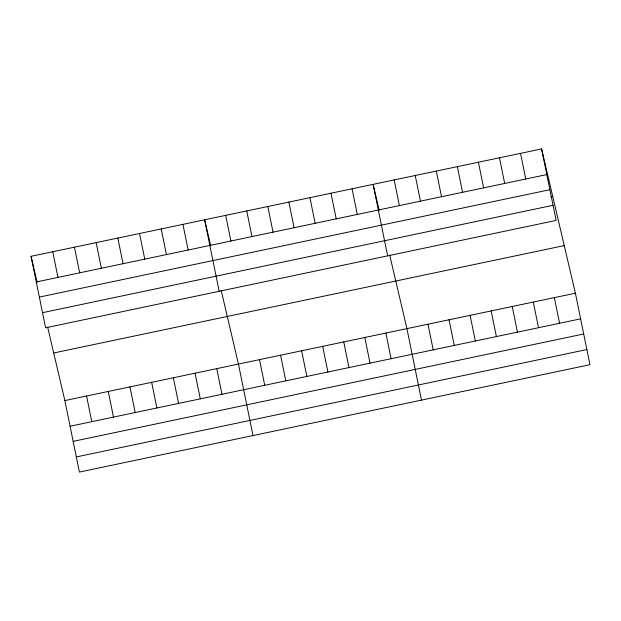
<?xml version="1.0" encoding="UTF-8"?>
<svg xmlns="http://www.w3.org/2000/svg" width="621" height="621" viewBox="0 0 621 621"><rect width="100%" height="100%" fill="white"/><g stroke="black" fill="none" stroke-linecap="round" stroke-linejoin="round"><path stroke-width="0.93" d="M541.59 148.931L556.129 220.416L45.597 327.795L31.05 256.31L541.59 148.931L575.403 293.205L589.95 364.69L79.41 472.069L64.871 400.584L47.646 327.112M36.266 281.957L546.806 174.579M39.348 297.086L549.88 189.7M550.92 196.927L552.744 196.539M42.515 312.673L553.055 205.287M53.709 352.976L564.248 245.59M64.871 400.584L575.403 293.205M70.088 426.231L580.627 318.845M73.162 441.36L583.701 333.974M76.336 456.94L586.876 349.561M379.198 210.333L373.112 184.367L387.651 255.852M389.709 255.161L406.926 328.641L421.473 400.126M210.721 245.769L204.635 219.803L219.174 291.288M221.231 290.605L238.448 364.077L252.995 435.562M31.05 256.31L37.136 282.283M554.343 297.63L559.568 323.277M520.53 153.356L525.746 179.003M533.284 302.062L538.508 327.709M499.47 157.788L504.687 183.436M512.224 306.487L517.448 332.134M478.411 162.221L483.627 187.868M491.164 310.919L496.389 336.566M457.351 166.645L462.567 192.293M470.105 315.352L475.329 340.999M436.291 171.078L441.508 196.725M449.045 319.776L454.269 345.423M415.232 175.51L420.448 201.15M427.985 324.209L433.21 349.856M394.172 179.935L399.388 205.582M385.866 333.066L391.09 358.713M352.053 188.8L357.269 214.439M364.806 337.498L370.031 363.145M330.993 193.224L336.209 218.871M343.747 341.93L348.971 367.57M309.933 197.657L315.15 223.304M322.687 346.355L327.911 372.002M288.874 202.081L294.09 227.728M301.627 350.787L306.852 376.435M267.814 206.514L273.03 232.161M280.568 355.212L285.792 380.859M246.754 210.946L251.971 236.593M259.508 359.644L264.732 385.292M225.695 215.371L230.911 241.018M216.752 368.641L221.969 394.281M182.931 224.367L188.155 250.015M195.056 373.205L200.273 398.845M161.235 228.932L166.451 254.579M173.36 377.762L178.576 403.409M139.539 233.496L144.755 259.143M151.664 382.326L156.88 407.974M117.843 238.06L123.059 263.708M129.96 386.891L135.176 412.538M96.146 242.625L101.363 268.264M108.264 391.455L113.48 417.102M74.442 247.189L79.667 272.829M86.567 396.019L91.784 421.667M52.746 251.746L57.963 277.393"/></g></svg>
